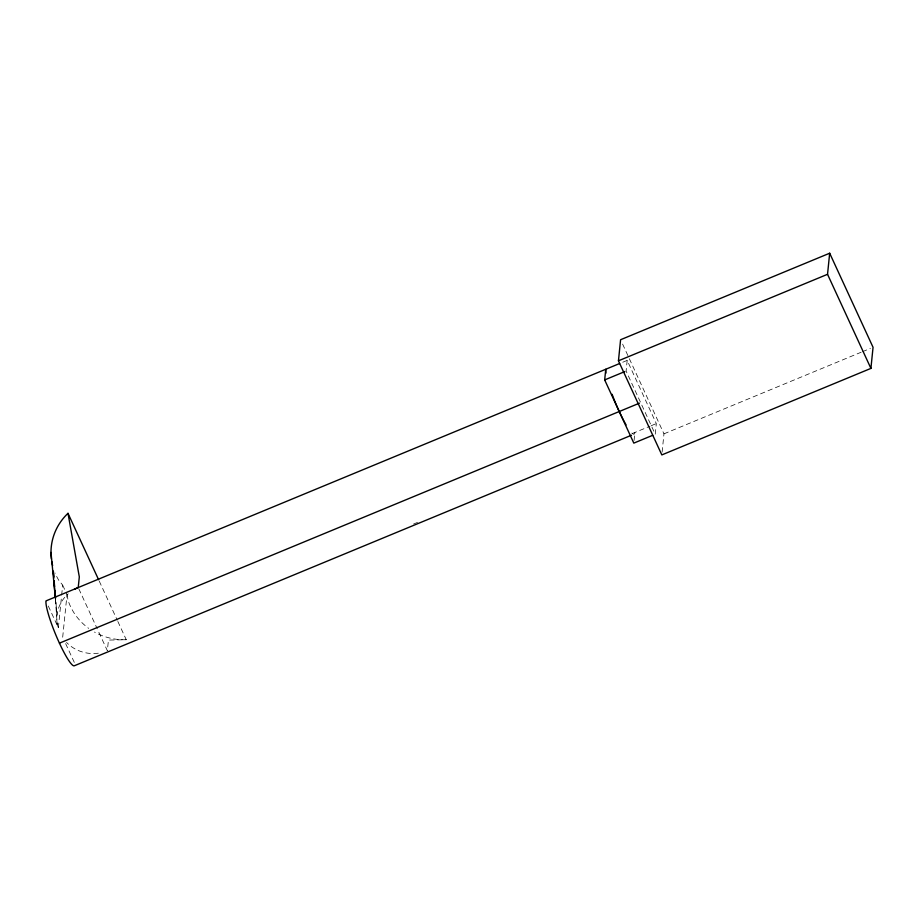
<?xml version="1.0" encoding="UTF-8"?>
<svg xmlns="http://www.w3.org/2000/svg" width="919" height="919" viewBox="0 0 919 919"><rect width="100%" height="100%" fill="white"/><g stroke="black" fill="none" stroke-linecap="round" stroke-linejoin="round"><path stroke-width="0.69" stroke-dasharray="4.59 3.45" d="M48.305 606.023L58.345 627.78L61.516 596.523M61.665 595.098L62.676 585.15L58.77 580.257A58.127 55.496 5.8 0 1 55.14 573.1M62.687 637.223L67.018 594.593L65.387 591.055M627.183 360.397L626.103 371.058L655.236 434.25L656.315 423.59L627.183 360.397L620.888 363.005M634.076 440.454L634.891 432.458A36.025 5.261 67.5 0 1 630.779 431.919M662.117 452.102L663.966 433.837L622.381 343.603M413.539 524.048L417.513 522.406M632.238 433.55L650.02 426.198M651.272 425.681L656.315 423.59M663.966 433.837L861.137 352.241M862.459 351.701L870.408 348.416M117.85 621.474L126.259 639.716L108.442 640.084L107.362 650.744L97.851 630.112M99.229 581.072L117.253 620.164M78.827 588.838L97.253 628.814M62.676 585.15L64.847 589.872M65.64 643.622L74.496 662.817M55.347 598.97L57.219 624.127L58.345 627.78M67.018 594.593L68.155 600.635A58.127 55.496 5.8 0 0 88.672 628.355M55.496 599.464L57.001 615.144L55.691 599.51M126.259 639.716A58.127 55.496 5.8 0 1 94.462 632.054M98.344 653.191A36.025 34.394 5.8 0 1 66.524 642.438M57.219 624.127A36.025 34.394 5.8 0 1 68.178 593.812"/><path stroke-width="1.38" d="M652.72 435.296L633.811 443.119L604.679 379.915L605.759 369.266A36.025 5.261 67.5 0 0 605.977 373.103M618.453 360.811L620.589 339.731L829.673 253.219L873.05 347.313L870.913 368.393L661.829 454.916L618.453 360.811L827.537 274.299L829.673 253.219M619.624 363.522L45.95 600.911A36.025 5.261 67.5 0 0 57.541 638.946A36.025 5.261 67.5 0 0 74.301 665.781L631.456 435.238M604.679 379.915L624.84 371.575M59.436 643.162L639.406 403.177M827.537 274.299L870.913 368.393M51.395 559.016A58.127 55.496 5.8 0 1 67.995 513.319L98.632 579.774M67.995 513.319L79.31 576.891L78.23 587.551A36.025 34.394 5.8 0 0 74.646 589.274M50.982 552.422L55.358 598.039M53.796 576.764L53.313 571.078L53.796 577.994M54.152 581.026L54.623 586.713M54.979 590.986L55.577 598.085M54.003 580.797L55.243 597.568M626.092 424.911A36.025 5.261 67.5 0 1 612.1 394.285M52.624 565.541A58.127 55.496 5.8 0 1 51.786 561.647"/></g></svg>
